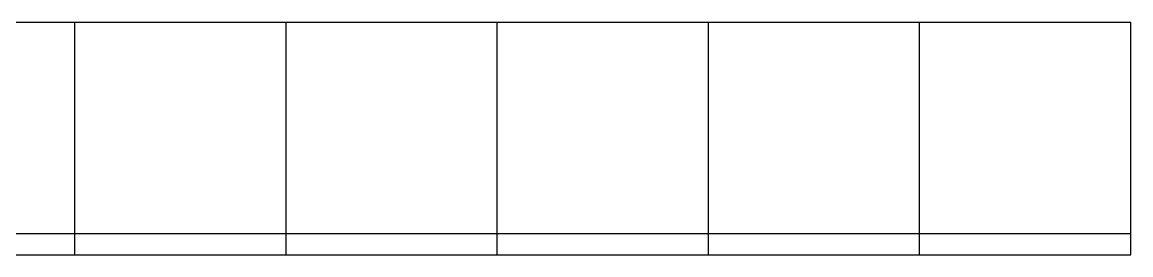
# Model space of a CAD drawing. Header units: millimetres. Extents: x 0 to 420000, y 0 to 44000.
# Drawn here: x 210000 to 420000, y 0 to 44000 of the extents above; entities that cross this region are included whole.
import ezdxf

# ---------------------------------------------------------------- set-up
doc = ezdxf.new("R2010")
doc.units = ezdxf.units.MM
doc.header["$LTSCALE"] = 10

# ---------------------------------------------------------------- blocks, each defined once
blk = doc.blocks.new('home_blk_13')
for p, q in [((0, 44000), (420000, 44000)), ((220000, 0), (220000, 44000)), ((260000, 0), (260000, 44000)), ((300000, 0), (300000, 44000)), ((340000, 0), (340000, 44000)), ((380000, 0), (380000, 44000)), ((420000, 0), (420000, 44000)), ((20000, 4000), (420000, 4000)), ((0, 0), (420000, 0)), ((240000, 0), (240000, 0)), ((280000, 0), (280000, 0)), ((320000, 0), (320000, 0)), ((360000, 0), (360000, 0)), ((400000, 0), (400000, 0))]:
    blk.add_line(p, q)

msp = doc.modelspace()

# ---------------------------------------------------------------- block references
at = {"color": 0, "linetype": 'ByBlock'}
msp.add_blockref('home_blk_13', (0, 0), dxfattribs=at)

doc.saveas('drawing.dxf')
